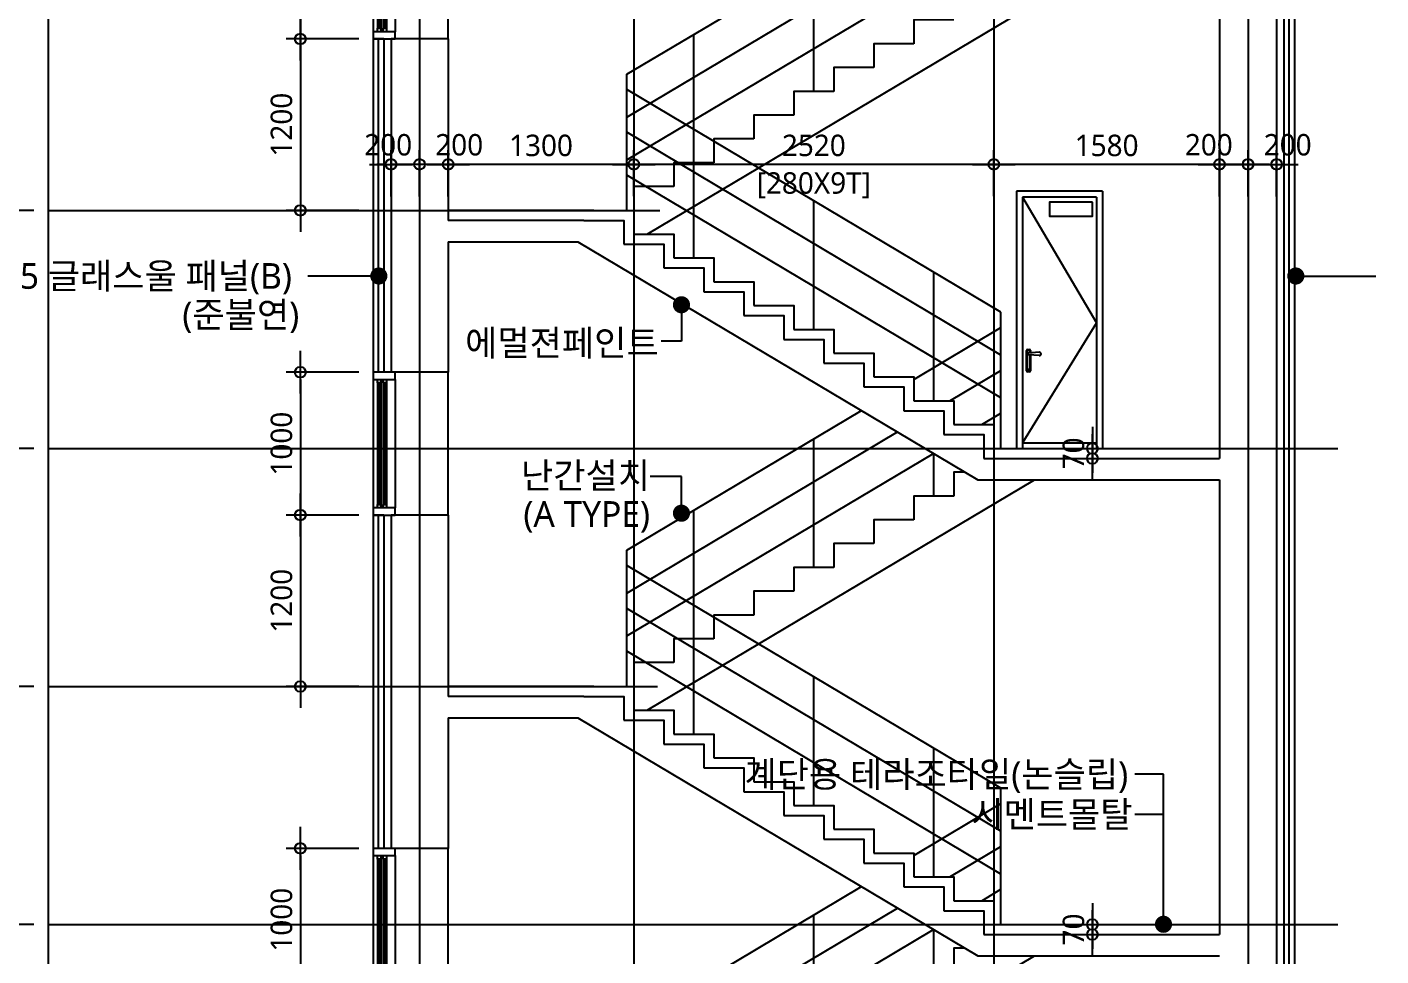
# Model space of a CAD drawing. Header units: millimetres. Extents: x 81033 to 452328, y -17390 to 42241.
# Drawn here: x 273496 to 282973, y 30844 to 37347 of the extents above; entities that cross this region are included whole.
import ezdxf
from ezdxf.enums import TextEntityAlignment as Align

# ---------------------------------------------------------------- set-up
doc = ezdxf.new("R2010")
doc.units = ezdxf.units.MM
doc.header["$LTSCALE"] = 100
doc.header["$MEASUREMENT"] = 0
doc.header["$PDSIZE"] = -10
doc.linetypes.add('-HID', pattern=[2.5, 1.5, -1])
doc.linetypes.add('CEN', pattern=[62, 60, -1, 0, -1])
doc.layers.get('0').update_dxf_attribs({"linetype": 'CONTINUOUS'})
doc.layers.get('Defpoints').update_dxf_attribs({"color": 171, "linetype": 'CONTINUOUS'})
for name, color, linetype in [('CEN(ST)', 1, 'CEN'), ('CON', 2, 'CONTINUOUS'), ('DOOR', 4, 'CONTINUOUS'), ('DOOR-ELE', 252, 'CONTINUOUS'), ('ELE-6', 8, 'CONTINUOUS'), ('ELE4', 9, 'CONTINUOUS'), ('FIN(패널-T75 글라스울)', 6, 'CONTINUOUS'), ('FIN-1', 6, 'CONTINUOUS'), ('HAN', 9, 'CONTINUOUS'), ('HAT 253', 253, 'CONTINUOUS'), ('INS', 251, 'BATTING'), ('NDIM', 7, 'CONTINUOUS'), ('OPEN', 1, '-HID'), ('stair-hand', 252, 'CONTINUOUS'), ('SYM', 7, 'CONTINUOUS'), ('TEXT(MIN)', 7, 'CONTINUOUS'), ('WID', 4, 'CONTINUOUS'), ('WID-G', 8, 'CONTINUOUS'), ('WIPEOUT', 7, 'CONTINUOUS')]:
    doc.layers.add(name, color=color, linetype=linetype)
doc.styles.add('CGS', font='cgse', dxfattribs={"bigfont": 'cgs'})
doc.styles.add('나눔바른고딕', font='NanumBarunGothic.ttf')
doc.linetypes.add('BATTING', pattern='A,0.0001,-0.1,[134,ltypeshp.shx,S=0.1,R=0,X=-0.1,Y=0],-0.2,[134,ltypeshp.shx,S=0.1,R=180,X=0.1,Y=0],-0.1', length=0.4001)
doc.dimstyles.new('NDIM 1200', dxfattribs={"dimscale": 75, "dimtxt": 3, "dimasz": 1, "dimexe": 2, "dimexo": 2, "dimgap": 1, "dimtad": 1, "dimdec": 0, "dimdsep": 46, "dimtxsty": 'CGS', "dimblk": 'DOT0', "dimcen": 1, "dimdle": 8, "dimclrd": 256, "dimclre": 256, "dimclrt": 256, "dimadec": 0, "dimazin": 0, "dimtfac": 1, "dimtdec": 0, "dimtix": 1, "dimtmove": 2, "dimatfit": 3, "dimldrblk": 'DOT0', "dimfxl": 1, "dimtolj": 1, "dimtzin": 0, "dimlwd": -1, "dimlwe": -1, "dimarcsym": 0})

# ---------------------------------------------------------------- blocks, each defined once
blk = doc.blocks.new('A$C36CA3E80')
at = {"layer": 'CON', "ltscale": 10000}
for points in [[(-2870, 8263.3), (-3820, 8263.3)], [(-2870, 8263.3), (-2590, 8263.3), (-2590, 8096.7)], [(-3820, 8113.3), (-2911.3, 8113.3), (-111.3, 6446.7), (1580, 6446.7)], [(-2590, 8096.7), (-2310, 8096.7), (-2310, 7930)], [(-2310, 7930), (-2030, 7930), (-2030, 7763.3)], [(-2030, 7763.3), (-1750, 7763.3), (-1750, 7596.7)], [(-1750, 7596.7), (-1470, 7596.7), (-1470, 7430)], [(-1470, 7430), (-1190, 7430), (-1190, 7263.3)], [(-1190, 7263.3), (-910, 7263.3), (-910, 7096.7)], [(-910, 7096.7), (-630, 7096.7), (-630, 6930)], [(-630, 6930), (-350, 6930), (-350, 6763.3)], [(-350, 6763.3), (-70, 6763.3), (-70, 6596.7)], [(-70, 6596.7), (1580, 6596.7)], [(-2870, 4930), (-3820, 4930)], [(-2870, 4930), (-2590, 4930), (-2590, 4763.3)], [(-3820, 4780), (-2911.3, 4780), (-111.3, 3113.3), (1580, 3113.3)], [(-2590, 4763.3), (-2310, 4763.3), (-2310, 4596.7)], [(-2310, 4596.7), (-2030, 4596.7), (-2030, 4430)], [(-2030, 4430), (-1750, 4430), (-1750, 4263.3)], [(-1750, 4263.3), (-1470, 4263.3), (-1470, 4096.7)], [(-1470, 4096.7), (-1190, 4096.7), (-1190, 3930)], [(-1190, 3930), (-910, 3930), (-910, 3763.3)], [(-910, 3763.3), (-630, 3763.3), (-630, 3596.7)], [(-630, 3596.7), (-350, 3596.7), (-350, 3430)], [(-350, 3430), (-70, 3430), (-70, 3263.3)], [(-70, 3263.3), (1580, 3263.3)]]:
    blk.add_lwpolyline(points, dxfattribs=at)
at = {"layer": 'ELE-6', "ltscale": 10000}
for points in [[(-2426.3, 8166.7), (284.1, 9780)], [(-280, 9666.7), (-560, 9666.7), (-560, 9500)], [(-560, 9500), (-840, 9500), (-840, 9333.3)], [(-840, 9333.3), (-1120, 9333.3), (-1120, 9166.7)], [(-1120, 9166.7), (-1400, 9166.7), (-1400, 9000)], [(-1400, 9000), (-1680, 9000), (-1680, 8833.3)], [(-1680, 8833.3), (-1960, 8833.3), (-1960, 8666.7)], [(-1960, 8666.7), (-2240, 8666.7), (-2240, 8500)], [(-2240, 8500), (-2520, 8500), (-2520, 8333.3)], [(-2426.3, 4833.3), (284.1, 6446.7)], [(-200.9, 6500), (-280, 6500), (-280, 6333.3)], [(-280, 6333.3), (-560, 6333.3), (-560, 6166.7)], [(-560, 6166.7), (-840, 6166.7), (-840, 6000)], [(-840, 6000), (-1120, 6000), (-1120, 5833.3)], [(-1120, 5833.3), (-1400, 5833.3), (-1400, 5666.7)], [(-1400, 5666.7), (-1680, 5666.7), (-1680, 5500)], [(-1680, 5500), (-1960, 5500), (-1960, 5333.3)], [(-1960, 5333.3), (-2240, 5333.3), (-2240, 5166.7)], [(-2240, 5166.7), (-2520, 5166.7), (-2520, 5000)], [(-200.9, 3166.7), (-280, 3166.7), (-280, 3000)], [(-2426.3, 1500), (284.1, 3113.3)]]:
    blk.add_lwpolyline(points, dxfattribs=at)
at = {"layer": 'FIN-1', "ltscale": 10000}
for points in [[(-2800, 8333.3), (-3820, 8333.3)], [(-2800, 8333.3), (-2520, 8333.3), (-2520, 8166.7)], [(-2520, 8166.7), (-2240, 8166.7), (-2240, 8000)], [(-2240, 8000), (-1960, 8000), (-1960, 7833.3)], [(-1960, 7833.3), (-1680, 7833.3), (-1680, 7666.7)], [(-1680, 7666.7), (-1400, 7666.7), (-1400, 7500)], [(-1400, 7500), (-1120, 7500), (-1120, 7333.3)], [(-1120, 7333.3), (-840, 7333.3), (-840, 7166.7)], [(-840, 7166.7), (-560, 7166.7), (-560, 7000)], [(-560, 7000), (-280, 7000), (-280, 6833.3)], [(-280, 6833.3), (0, 6833.3), (0, 6666.7)], [(0, 6666.7), (1580, 6666.7)], [(-2800, 5000), (-3820, 5000)], [(-2800, 5000), (-2520, 5000), (-2520, 4833.3)], [(-2520, 4833.3), (-2240, 4833.3), (-2240, 4666.7)], [(-2240, 4666.7), (-1960, 4666.7), (-1960, 4500)], [(-1960, 4500), (-1680, 4500), (-1680, 4333.3)], [(-1680, 4333.3), (-1400, 4333.3), (-1400, 4166.7)], [(-1400, 4166.7), (-1120, 4166.7), (-1120, 4000)], [(-1120, 4000), (-840, 4000), (-840, 3833.3)], [(-840, 3833.3), (-560, 3833.3), (-560, 3666.7)], [(-560, 3666.7), (-280, 3666.7), (-280, 3500)], [(-280, 3500), (0, 3500), (0, 3333.3)], [(0, 3333.3), (1580, 3333.3)]]:
    blk.add_lwpolyline(points, dxfattribs=at)
at = {"layer": 'HAN', "ltscale": 10000}
for p, q in [((-2570, 9286.9), (-926.4, 10265.2)), ((-2570, 8986.9), (-674.4, 10115.2)), ((-1260, 9166.7), (-1260, 10066.7)), ((-2570, 8686.9), (-422.4, 9965.2)), ((-2100, 8666.7), (-2100, 9566.7)), ((-2570, 8333.3), (-2570, 9286.9)), ((50, 7620.2), (-2570, 9179.8)), ((50, 7320.2), (-2570, 8879.8)), ((-2100, 8000), (-2100, 8900)), ((50, 7020.2), (-2570, 8579.8)), ((-1260, 7500), (-1260, 8400)), ((-420, 7000), (-420, 7900)), ((50, 6666.7), (50, 7620.2)), ((-560, 7150), (50, 7513.1)), ((-308, 7000), (50, 7213.1)), ((-2570, 5953.6), (-926.4, 6931.9)), ((-84, 6833.3), (50, 6913.1)), ((-2570, 5653.6), (-674.4, 6781.9)), ((-1260, 5834.4), (-1260, 6734.4)), ((-2570, 5353.6), (-422.4, 6631.9)), ((-420, 6333.3), (-420, 6630.4)), ((-2100, 5334.4), (-2100, 6234.4)), ((-2570, 5000), (-2570, 5953.6)), ((50, 4286.9), (-2570, 5846.4)), ((50, 3986.9), (-2570, 5546.4)), ((-2100, 4666.7), (-2100, 5566.7)), ((50, 3686.9), (-2570, 5246.4)), ((-1260, 4166.7), (-1260, 5066.7)), ((-420, 3666.7), (-420, 4566.7)), ((50, 3333.3), (50, 4286.9)), ((-560, 3816.7), (50, 4179.8)), ((-308, 3666.7), (50, 3879.8)), ((-2570, 2620.2), (-926.4, 3598.6)), ((-84, 3500), (50, 3579.8)), ((-2570, 2320.2), (-674.4, 3448.6)), ((-1260, 2500), (-1260, 3400)), ((-2570, 2020.2), (-422.4, 3298.6)), ((-420, 3000), (-420, 3297.1))]:
    blk.add_line(p, q, dxfattribs=at)
blk = doc.blocks.new('A$C51472A43')
at = {"layer": 'ELE4', "ltscale": 1000}
for p, q in [((69, 925), (69, 75)), ((74, 925), (74, 75)), ((88, 925), (88, 75)), ((93, 925), (93, 75))]:
    blk.add_line(p, q, dxfattribs=at)
for points in [[(69, 950), (93, 950), (93, 925), (69, 925)], [(69, 75), (93, 75), (93, 50), (69, 50)]]:
    blk.add_lwpolyline(points, close=True, dxfattribs=at)
at = {"layer": 'HAT 253', "ltscale": 10000}
for p, q in [((0, 950), (0, 50)), ((155, 950), (155, 50))]:
    blk.add_line(p, q, dxfattribs=at)
at = {"layer": 'WID', "ltscale": 1000}
for p, q in [((30, 925), (30, 75)), ((54, 925), (54, 75))]:
    blk.add_line(p, q, dxfattribs=at)
for points in [[(0, 950), (155, 950), (155, 1000), (0, 1000)], [(30, 950), (54, 950), (54, 925), (30, 925)], [(0, 0), (155, 0), (155, 50), (0, 50)], [(30, 75), (54, 75), (54, 50), (30, 50)]]:
    blk.add_lwpolyline(points, close=True, dxfattribs=at)
at = {"layer": 'WID-G', "ltscale": 1000}
for p, q in [((35, 925), (35, 75)), ((49, 925), (49, 75))]:
    blk.add_line(p, q, dxfattribs=at)
blk = doc.blocks.new('DOT0')
blk.add_line((-3, 0), (3, 0))
at = {"color": 6}
blk.add_circle((0, 0), 0.75, dxfattribs=at)
blk = doc.blocks.new('*D744')
at = {"layer": 'Defpoints', "color": 0, "ltscale": 0.4, "transparency": 16777216}
for p in [(273643.4, 31063.9), (272493.4, 29397.2), (273643.4, 29397.2)]:
    blk.add_point(p, dxfattribs=at)
at = {"layer": 'NDIM', "ltscale": 0.4, "transparency": 16777216}
for p, q in [((273543.4, 31063.9), (272393.4, 31063.9)), ((272493.4, 31013.9), (272493.4, 29447.2)), ((273543.4, 29397.2), (272393.4, 29397.2))]:
    blk.add_line(p, q, dxfattribs=at)
at = {"layer": 'NDIM', "ltscale": 0.4, "transparency": 16777216, "xscale": 50, "yscale": 50, "zscale": 50}
for p, rotation in [((272493.4, 31063.9), 90), ((272493.4, 29397.2), 270)]:
    blk.add_blockref('DOT0', p, dxfattribs=dict(at, rotation=rotation))
at = {"layer": 'NDIM', "ltscale": 0.4, "transparency": 16777216, "char_height": 150, "attachment_point": 5, "rotation": 90, "style": '나눔바른고딕'}
for s, insert in [('\\A1;[166.67X10R]', (272640.5, 30230.6)), ('\\A1;1667', (272362.2, 30230.6))]:
    blk.add_mtext(s, dxfattribs=dict(at, insert=insert))
blk = doc.blocks.new('*D745')
at = {"layer": 'Defpoints', "color": 0, "ltscale": 0.4, "transparency": 16777216}
for p in [(273643.4, 32730.6), (272493.4, 31063.9), (273643.4, 31063.9)]:
    blk.add_point(p, dxfattribs=at)
at = {"layer": 'NDIM', "ltscale": 0.4, "transparency": 16777216}
for p, q in [((273543.4, 32730.6), (272393.4, 32730.6)), ((272493.4, 32680.6), (272493.4, 31113.9)), ((273543.4, 31063.9), (272393.4, 31063.9))]:
    blk.add_line(p, q, dxfattribs=at)
at = {"layer": 'NDIM', "ltscale": 0.4, "transparency": 16777216, "xscale": 50, "yscale": 50, "zscale": 50}
for p, rotation in [((272493.4, 32730.6), 90), ((272493.4, 31063.9), 270)]:
    blk.add_blockref('DOT0', p, dxfattribs=dict(at, rotation=rotation))
at = {"layer": 'NDIM', "ltscale": 0.4, "transparency": 16777216, "insert": (272207.2, 31885.7), "char_height": 150, "attachment_point": 5, "rotation": 90, "style": '나눔바른고딕'}
blk.add_mtext('\\A1;1667\\P[166.67X10R]', dxfattribs=at)
blk = doc.blocks.new('*D746')
at = {"layer": 'Defpoints', "color": 0, "ltscale": 0.4, "transparency": 16777216}
for p in [(273643.4, 34397.2), (272493.4, 32730.6), (273643.4, 32730.6)]:
    blk.add_point(p, dxfattribs=at)
at = {"layer": 'NDIM', "ltscale": 0.4, "transparency": 16777216}
for p, q in [((273543.4, 34397.2), (272393.4, 34397.2)), ((272493.4, 34347.2), (272493.4, 32780.6)), ((273543.4, 32730.6), (272393.4, 32730.6))]:
    blk.add_line(p, q, dxfattribs=at)
at = {"layer": 'NDIM', "ltscale": 0.4, "transparency": 16777216, "xscale": 50, "yscale": 50, "zscale": 50}
for p, rotation in [((272493.4, 34397.2), 90), ((272493.4, 32730.6), 270)]:
    blk.add_blockref('DOT0', p, dxfattribs=dict(at, rotation=rotation))
at = {"layer": 'NDIM', "ltscale": 0.4, "transparency": 16777216, "char_height": 150, "attachment_point": 5, "rotation": 90, "style": '나눔바른고딕'}
for s, insert in [('\\A1;[166.67X10R]', (272640.5, 33563.9)), ('\\A1;1667', (272362.2, 33563.9))]:
    blk.add_mtext(s, dxfattribs=dict(at, insert=insert))
blk = doc.blocks.new('*D747')
at = {"layer": 'Defpoints', "color": 0, "ltscale": 0.4, "transparency": 16777216}
for p in [(273643.4, 36063.9), (272493.4, 34397.2), (273643.4, 34397.2)]:
    blk.add_point(p, dxfattribs=at)
at = {"layer": 'NDIM', "ltscale": 0.4, "transparency": 16777216}
for p, q in [((273543.4, 36063.9), (272393.4, 36063.9)), ((272493.4, 36013.9), (272493.4, 34447.2)), ((273543.4, 34397.2), (272393.4, 34397.2))]:
    blk.add_line(p, q, dxfattribs=at)
at = {"layer": 'NDIM', "ltscale": 0.4, "transparency": 16777216, "xscale": 50, "yscale": 50, "zscale": 50}
for p, rotation in [((272493.4, 36063.9), 90), ((272493.4, 34397.2), 270)]:
    blk.add_blockref('DOT0', p, dxfattribs=dict(at, rotation=rotation))
at = {"layer": 'NDIM', "ltscale": 0.4, "transparency": 16777216, "insert": (272207.2, 35219.1), "char_height": 150, "attachment_point": 5, "rotation": 90, "style": '나눔바른고딕'}
blk.add_mtext('\\A1;1667\\P[166.67X10R]', dxfattribs=at)
blk = doc.blocks.new('*D748')
at = {"layer": 'Defpoints', "color": 0, "ltscale": 0.4, "transparency": 16777216}
for p in [(273643.4, 37730.6), (272493.4, 36063.9), (273643.4, 36063.9)]:
    blk.add_point(p, dxfattribs=at)
at = {"layer": 'NDIM', "ltscale": 0.4, "transparency": 16777216}
for p, q in [((273543.4, 37730.6), (272393.4, 37730.6)), ((272493.4, 37680.6), (272493.4, 36113.9)), ((273543.4, 36063.9), (272393.4, 36063.9))]:
    blk.add_line(p, q, dxfattribs=at)
at = {"layer": 'NDIM', "ltscale": 0.4, "transparency": 16777216, "xscale": 50, "yscale": 50, "zscale": 50}
for p, rotation in [((272493.4, 37730.6), 90), ((272493.4, 36063.9), 270)]:
    blk.add_blockref('DOT0', p, dxfattribs=dict(at, rotation=rotation))
at = {"layer": 'NDIM', "ltscale": 0.4, "transparency": 16777216, "char_height": 150, "attachment_point": 5, "rotation": 90, "style": '나눔바른고딕'}
for s, insert in [('\\A1;[166.67X10R]', (272640.5, 36897.2)), ('\\A1;1667', (272362.2, 36897.2))]:
    blk.add_mtext(s, dxfattribs=dict(at, insert=insert))
blk = doc.blocks.new('*D749')
at = {"layer": 'Defpoints', "color": 0, "ltscale": 0.4, "transparency": 16777216}
for p in [(273643.4, 37730.6), (271684.8, 27730.6), (273643.4, 27730.6)]:
    blk.add_point(p, dxfattribs=at)
at = {"layer": 'NDIM', "ltscale": 0.4, "transparency": 16777216}
for p, q in [((273493.4, 37730.6), (271534.8, 37730.6)), ((271684.8, 37655.6), (271684.8, 27805.6)), ((273493.4, 27730.6), (271534.8, 27730.6))]:
    blk.add_line(p, q, dxfattribs=at)
at = {"layer": 'NDIM', "ltscale": 0.4, "transparency": 16777216, "xscale": 75, "yscale": 75, "zscale": 75}
for p, rotation in [((271684.8, 37730.6), 90), ((271684.8, 27730.6), 270)]:
    blk.add_blockref('DOT0', p, dxfattribs=dict(at, rotation=rotation))
at = {"layer": 'NDIM', "ltscale": 0.4, "transparency": 16777216, "insert": (271487.6, 32730.6), "char_height": 225, "attachment_point": 5, "rotation": 90, "style": '나눔바른고딕'}
blk.add_mtext('\\A1;10000', dxfattribs=at)
blk = doc.blocks.new('*D762')
at = {"layer": 'Defpoints', "color": 0, "ltscale": 0.4, "transparency": 16777216}
for p in [(275918.4, 31597.2), (275408.7, 30597.2), (275918.4, 30597.2)]:
    blk.add_point(p, dxfattribs=at)
at = {"layer": 'NDIM', "ltscale": 0.4, "transparency": 16777216}
for p, q in [((275818.4, 31597.2), (275308.7, 31597.2)), ((275408.7, 31547.2), (275408.7, 30647.2)), ((275818.4, 30597.2), (275308.7, 30597.2))]:
    blk.add_line(p, q, dxfattribs=at)
at = {"layer": 'NDIM', "ltscale": 0.4, "transparency": 16777216, "xscale": 50, "yscale": 50, "zscale": 50}
for p, rotation in [((275408.7, 31597.2), 90), ((275408.7, 30597.2), 270)]:
    blk.add_blockref('DOT0', p, dxfattribs=dict(at, rotation=rotation))
at = {"layer": 'NDIM', "ltscale": 0.4, "transparency": 16777216, "insert": (275277.2, 31097.2), "char_height": 150, "attachment_point": 5, "rotation": 90, "style": '나눔바른고딕'}
blk.add_mtext('\\A1;1000', dxfattribs=at)
blk = doc.blocks.new('*D763')
at = {"layer": 'Defpoints', "color": 0, "ltscale": 0.4, "transparency": 16777216}
for p in [(275918.4, 33930.6), (275408.7, 32730.6), (275918.4, 32730.6)]:
    blk.add_point(p, dxfattribs=at)
at = {"layer": 'NDIM', "ltscale": 0.4, "transparency": 16777216}
for p, q in [((275818.4, 33930.6), (275308.7, 33930.6)), ((275408.7, 33880.6), (275408.7, 32780.6)), ((275818.4, 32730.6), (275308.7, 32730.6))]:
    blk.add_line(p, q, dxfattribs=at)
at = {"layer": 'NDIM', "ltscale": 0.4, "transparency": 16777216, "xscale": 50, "yscale": 50, "zscale": 50}
for p, rotation in [((275408.7, 33930.6), 90), ((275408.7, 32730.6), 270)]:
    blk.add_blockref('DOT0', p, dxfattribs=dict(at, rotation=rotation))
at = {"layer": 'NDIM', "ltscale": 0.4, "transparency": 16777216, "insert": (275277.2, 33330.6), "char_height": 150, "attachment_point": 5, "rotation": 90, "style": '나눔바른고딕'}
blk.add_mtext('\\A1;1200', dxfattribs=at)
blk = doc.blocks.new('*D764')
at = {"layer": 'Defpoints', "color": 0, "ltscale": 0.4, "transparency": 16777216}
for p in [(275918.4, 34930.6), (275408.7, 33930.6), (275918.4, 33930.6)]:
    blk.add_point(p, dxfattribs=at)
at = {"layer": 'NDIM', "ltscale": 0.4, "transparency": 16777216}
for p, q in [((275818.4, 34930.6), (275308.7, 34930.6)), ((275408.7, 34880.6), (275408.7, 33980.6)), ((275818.4, 33930.6), (275308.7, 33930.6))]:
    blk.add_line(p, q, dxfattribs=at)
at = {"layer": 'NDIM', "ltscale": 0.4, "transparency": 16777216, "xscale": 50, "yscale": 50, "zscale": 50}
for p, rotation in [((275408.7, 34930.6), 90), ((275408.7, 33930.6), 270)]:
    blk.add_blockref('DOT0', p, dxfattribs=dict(at, rotation=rotation))
at = {"layer": 'NDIM', "ltscale": 0.4, "transparency": 16777216, "insert": (275277.2, 34430.6), "char_height": 150, "attachment_point": 5, "rotation": 90, "style": '나눔바른고딕'}
blk.add_mtext('\\A1;1000', dxfattribs=at)
blk = doc.blocks.new('*D765')
at = {"layer": 'Defpoints', "color": 0, "ltscale": 0.4, "transparency": 16777216}
for p in [(275918.4, 37263.9), (275408.7, 36063.9), (275918.4, 36063.9)]:
    blk.add_point(p, dxfattribs=at)
at = {"layer": 'NDIM', "ltscale": 0.4, "transparency": 16777216}
for p, q in [((275818.4, 37263.9), (275308.7, 37263.9)), ((275408.7, 37213.9), (275408.7, 36113.9)), ((275818.4, 36063.9), (275308.7, 36063.9))]:
    blk.add_line(p, q, dxfattribs=at)
at = {"layer": 'NDIM', "ltscale": 0.4, "transparency": 16777216, "xscale": 50, "yscale": 50, "zscale": 50}
for p, rotation in [((275408.7, 37263.9), 90), ((275408.7, 36063.9), 270)]:
    blk.add_blockref('DOT0', p, dxfattribs=dict(at, rotation=rotation))
at = {"layer": 'NDIM', "ltscale": 0.4, "transparency": 16777216, "insert": (275277.2, 36663.9), "char_height": 150, "attachment_point": 5, "rotation": 90, "style": '나눔바른고딕'}
blk.add_mtext('\\A1;1200', dxfattribs=at)
blk = doc.blocks.new('*D766')
at = {"layer": 'Defpoints', "color": 0, "ltscale": 0.4, "transparency": 16777216}
for p in [(275918.4, 38263.9), (275408.7, 37263.9), (275918.4, 37263.9)]:
    blk.add_point(p, dxfattribs=at)
at = {"layer": 'NDIM', "ltscale": 0.4, "transparency": 16777216}
for p, q in [((275818.4, 38263.9), (275308.7, 38263.9)), ((275408.7, 38213.9), (275408.7, 37313.9)), ((275818.4, 37263.9), (275308.7, 37263.9))]:
    blk.add_line(p, q, dxfattribs=at)
at = {"layer": 'NDIM', "ltscale": 0.4, "transparency": 16777216, "xscale": 50, "yscale": 50, "zscale": 50}
for p, rotation in [((275408.7, 38263.9), 90), ((275408.7, 37263.9), 270)]:
    blk.add_blockref('DOT0', p, dxfattribs=dict(at, rotation=rotation))
at = {"layer": 'NDIM', "ltscale": 0.4, "transparency": 16777216, "insert": (275277.2, 37763.9), "char_height": 150, "attachment_point": 5, "rotation": 90, "style": '나눔바른고딕'}
blk.add_mtext('\\A1;1000', dxfattribs=at)
blk = doc.blocks.new('*D774')
at = {"layer": 'Defpoints', "color": 0, "ltscale": 0.4, "transparency": 16777216}
for p in [(276443.4, 36386.2), (276443.4, 36061.1), (277743.4, 36063.9)]:
    blk.add_point(p, dxfattribs=at)
at = {"layer": 'NDIM', "ltscale": 0.4, "transparency": 16777216}
for p, q in [((276443.4, 36161.1), (276443.4, 36486.2)), ((277743.4, 36163.9), (277743.4, 36486.2)), ((277693.4, 36386.2), (276493.4, 36386.2))]:
    blk.add_line(p, q, dxfattribs=at)
at = {"layer": 'NDIM', "ltscale": 0.4, "transparency": 16777216, "xscale": 50, "yscale": 50, "zscale": 50, "rotation": 180}
blk.add_blockref('DOT0', (276443.4, 36386.2), dxfattribs=at)
at = {"layer": 'NDIM', "ltscale": 0.4, "transparency": 16777216, "xscale": 50, "yscale": 50, "zscale": 50}
blk.add_blockref('DOT0', (277743.4, 36386.2), dxfattribs=at)
at = {"layer": 'NDIM', "ltscale": 0.4, "transparency": 16777216, "insert": (277093.4, 36517.8), "char_height": 150, "attachment_point": 5, "style": '나눔바른고딕'}
blk.add_mtext('\\A1;1300', dxfattribs=at)
blk = doc.blocks.new('*D775')
at = {"layer": 'Defpoints', "color": 0, "ltscale": 0.4, "transparency": 16777216}
for p in [(280263.4, 36386.2), (280263.4, 36063.9), (281843.4, 36063.9)]:
    blk.add_point(p, dxfattribs=at)
at = {"layer": 'NDIM', "ltscale": 0.4, "transparency": 16777216}
for p, q in [((280263.4, 36163.9), (280263.4, 36486.2)), ((281843.4, 36163.9), (281843.4, 36486.2)), ((281793.4, 36386.2), (280313.4, 36386.2))]:
    blk.add_line(p, q, dxfattribs=at)
at = {"layer": 'NDIM', "ltscale": 0.4, "transparency": 16777216, "xscale": 50, "yscale": 50, "zscale": 50, "rotation": 180}
blk.add_blockref('DOT0', (280263.4, 36386.2), dxfattribs=at)
at = {"layer": 'NDIM', "ltscale": 0.4, "transparency": 16777216, "xscale": 50, "yscale": 50, "zscale": 50}
blk.add_blockref('DOT0', (281843.4, 36386.2), dxfattribs=at)
at = {"layer": 'NDIM', "ltscale": 0.4, "transparency": 16777216, "insert": (281053.4, 36517.7), "char_height": 150, "attachment_point": 5, "style": '나눔바른고딕'}
blk.add_mtext('\\A1;1580', dxfattribs=at)
blk = doc.blocks.new('*D776')
at = {"layer": 'Defpoints', "color": 0, "ltscale": 0.4, "transparency": 16777216}
for p in [(277743.4, 36386.2), (277743.4, 36063.9), (280263.4, 36063.9)]:
    blk.add_point(p, dxfattribs=at)
at = {"layer": 'NDIM', "ltscale": 0.4, "transparency": 16777216}
for p, q in [((277743.4, 36163.9), (277743.4, 36486.2)), ((280263.4, 36163.9), (280263.4, 36486.2)), ((280213.4, 36386.2), (277793.4, 36386.2))]:
    blk.add_line(p, q, dxfattribs=at)
at = {"layer": 'NDIM', "ltscale": 0.4, "transparency": 16777216, "xscale": 50, "yscale": 50, "zscale": 50, "rotation": 180}
blk.add_blockref('DOT0', (277743.4, 36386.2), dxfattribs=at)
at = {"layer": 'NDIM', "ltscale": 0.4, "transparency": 16777216, "xscale": 50, "yscale": 50, "zscale": 50}
blk.add_blockref('DOT0', (280263.4, 36386.2), dxfattribs=at)
at = {"layer": 'NDIM', "ltscale": 0.4, "transparency": 16777216, "char_height": 150, "attachment_point": 5, "style": '나눔바른고딕'}
for s, insert in [('\\A1;2520', (279003.4, 36517.7)), ('\\A1;[280X9T]', (279003.4, 36239.1))]:
    blk.add_mtext(s, dxfattribs=dict(at, insert=insert))
blk = doc.blocks.new('*D777')
at = {"layer": 'Defpoints', "color": 0, "ltscale": 0.4, "transparency": 16777216}
for p in [(281843.4, 36386.2), (281843.4, 36061.1), (282043.4, 36061.1)]:
    blk.add_point(p, dxfattribs=at)
at = {"layer": 'NDIM', "ltscale": 0.4, "transparency": 16777216}
for p, q in [((281843.4, 36161.1), (281843.4, 36486.2)), ((282043.4, 36161.1), (282043.4, 36486.2)), ((281993.4, 36386.2), (281893.4, 36386.2))]:
    blk.add_line(p, q, dxfattribs=at)
at = {"layer": 'NDIM', "ltscale": 0.4, "transparency": 16777216, "xscale": 50, "yscale": 50, "zscale": 50, "rotation": 180}
blk.add_blockref('DOT0', (281843.4, 36386.2), dxfattribs=at)
at = {"layer": 'NDIM', "ltscale": 0.4, "transparency": 16777216, "xscale": 50, "yscale": 50, "zscale": 50}
blk.add_blockref('DOT0', (282043.4, 36386.2), dxfattribs=at)
at = {"layer": 'NDIM', "ltscale": 0.4, "transparency": 16777216, "insert": (281768.4, 36522.2), "char_height": 150, "attachment_point": 5, "style": '나눔바른고딕'}
blk.add_mtext('\\A1;200', dxfattribs=at)
blk = doc.blocks.new('*D778')
at = {"layer": 'Defpoints', "color": 0, "ltscale": 0.4, "transparency": 16777216}
for p in [(282243.4, 36386.2), (282043.4, 36061.1), (282243.4, 36061.1)]:
    blk.add_point(p, dxfattribs=at)
at = {"layer": 'NDIM', "ltscale": 0.4, "transparency": 16777216}
for p, q in [((282043.4, 36161.1), (282043.4, 36486.2)), ((282243.4, 36161.1), (282243.4, 36486.2)), ((282093.4, 36386.2), (282193.4, 36386.2))]:
    blk.add_line(p, q, dxfattribs=at)
at = {"layer": 'NDIM', "ltscale": 0.4, "transparency": 16777216, "xscale": 50, "yscale": 50, "zscale": 50, "rotation": 180}
blk.add_blockref('DOT0', (282043.4, 36386.2), dxfattribs=at)
at = {"layer": 'NDIM', "ltscale": 0.4, "transparency": 16777216, "xscale": 50, "yscale": 50, "zscale": 50}
blk.add_blockref('DOT0', (282243.4, 36386.2), dxfattribs=at)
at = {"layer": 'NDIM', "ltscale": 0.4, "transparency": 16777216, "insert": (282320.9, 36522.2), "char_height": 150, "attachment_point": 5, "style": '나눔바른고딕'}
blk.add_mtext('\\A1;200', dxfattribs=at)
blk = doc.blocks.new('*D779')
at = {"layer": 'Defpoints', "color": 0, "ltscale": 0.4, "transparency": 16777216}
for p in [(276043.4, 36386.2), (276043.4, 36061.1), (276243.4, 36061.1)]:
    blk.add_point(p, dxfattribs=at)
at = {"layer": 'NDIM', "ltscale": 0.4, "transparency": 16777216}
for p, q in [((276043.4, 36161.1), (276043.4, 36486.2)), ((276243.4, 36161.1), (276243.4, 36486.2)), ((275993.4, 36386.2), (275943.4, 36386.2)), ((276243.4, 36386.2), (276043.4, 36386.2)), ((276293.4, 36386.2), (276343.4, 36386.2))]:
    blk.add_line(p, q, dxfattribs=at)
at = {"layer": 'NDIM', "ltscale": 0.4, "transparency": 16777216, "xscale": 50, "yscale": 50, "zscale": 50}
blk.add_blockref('DOT0', (276043.4, 36386.2), dxfattribs=at)
at = {"layer": 'NDIM', "ltscale": 0.4, "transparency": 16777216, "xscale": 50, "yscale": 50, "zscale": 50, "rotation": 180}
blk.add_blockref('DOT0', (276243.4, 36386.2), dxfattribs=at)
at = {"layer": 'NDIM', "ltscale": 0.4, "transparency": 16777216, "insert": (276023.7, 36522.2), "char_height": 150, "attachment_point": 5, "style": '나눔바른고딕'}
blk.add_mtext('\\A1;200', dxfattribs=at)
blk = doc.blocks.new('*D780')
at = {"layer": 'Defpoints', "color": 0, "ltscale": 0.4, "transparency": 16777216}
for p in [(276443.4, 36386.2), (276243.4, 36061.1), (276443.4, 36061.1)]:
    blk.add_point(p, dxfattribs=at)
at = {"layer": 'NDIM', "ltscale": 0.4, "transparency": 16777216}
for p, q in [((276243.4, 36161.1), (276243.4, 36486.2)), ((276443.4, 36161.1), (276443.4, 36486.2)), ((276293.4, 36386.2), (276393.4, 36386.2))]:
    blk.add_line(p, q, dxfattribs=at)
at = {"layer": 'NDIM', "ltscale": 0.4, "transparency": 16777216, "xscale": 50, "yscale": 50, "zscale": 50, "rotation": 180}
blk.add_blockref('DOT0', (276243.4, 36386.2), dxfattribs=at)
at = {"layer": 'NDIM', "ltscale": 0.4, "transparency": 16777216, "xscale": 50, "yscale": 50, "zscale": 50}
blk.add_blockref('DOT0', (276443.4, 36386.2), dxfattribs=at)
at = {"layer": 'NDIM', "ltscale": 0.4, "transparency": 16777216, "insert": (276520.9, 36522.2), "char_height": 150, "attachment_point": 5, "style": '나눔바른고딕'}
blk.add_mtext('\\A1;200', dxfattribs=at)
blk = doc.blocks.new('*D1207')
at = {"layer": 'Defpoints', "color": 0, "ltscale": 0.4, "transparency": 16777216}
for p in [(280528.4, 31063.9), (280528.4, 30993.9), (280953.4, 30993.9)]:
    blk.add_point(p, dxfattribs=at)
at = {"layer": 'NDIM', "ltscale": 0.4, "transparency": 16777216}
for p, q in [((280953.4, 31113.9), (280953.4, 31163.9)), ((280628.4, 31063.9), (281053.4, 31063.9)), ((280628.4, 30993.9), (281053.4, 30993.9)), ((280953.4, 31063.9), (280953.4, 30993.9)), ((280953.4, 30943.9), (280953.4, 30893.9))]:
    blk.add_line(p, q, dxfattribs=at)
at = {"layer": 'NDIM', "ltscale": 0.4, "transparency": 16777216, "xscale": 50, "yscale": 50, "zscale": 50}
for p, rotation in [((280953.4, 31063.9), 270), ((280953.4, 30993.9), 90)]:
    blk.add_blockref('DOT0', p, dxfattribs=dict(at, rotation=rotation))
at = {"layer": 'NDIM', "ltscale": 0.4, "transparency": 16777216, "insert": (280821.9, 31028.9), "char_height": 150, "attachment_point": 5, "rotation": 90, "style": '나눔바른고딕'}
blk.add_mtext('\\A1;70', dxfattribs=at)
blk = doc.blocks.new('*D1209')
at = {"layer": 'Defpoints', "color": 0, "ltscale": 0.4, "transparency": 16777216}
for p in [(280528.4, 34397.2), (280528.4, 34327.2), (280953.4, 34327.2)]:
    blk.add_point(p, dxfattribs=at)
at = {"layer": 'NDIM', "ltscale": 0.4, "transparency": 16777216}
for p, q in [((280953.4, 34447.2), (280953.4, 34497.2)), ((280628.4, 34397.2), (281053.4, 34397.2)), ((280628.4, 34327.2), (281053.4, 34327.2)), ((280953.4, 34397.2), (280953.4, 34327.2)), ((280953.4, 34277.2), (280953.4, 34227.2))]:
    blk.add_line(p, q, dxfattribs=at)
at = {"layer": 'NDIM', "ltscale": 0.4, "transparency": 16777216, "xscale": 50, "yscale": 50, "zscale": 50}
for p, rotation in [((280953.4, 34397.2), 270), ((280953.4, 34327.2), 90)]:
    blk.add_blockref('DOT0', p, dxfattribs=dict(at, rotation=rotation))
at = {"layer": 'NDIM', "ltscale": 0.4, "transparency": 16777216, "insert": (280821.9, 34362.2), "char_height": 150, "attachment_point": 5, "rotation": 90, "style": '나눔바른고딕'}
blk.add_mtext('\\A1;70', dxfattribs=at)

msp = doc.modelspace()

# ---------------------------------------------------------------- hatches: boundary and pattern name
at = {"layer": 'SYM', "ltscale": 1000}
h = msp.add_hatch(color=256, dxfattribs=at)
h.dxf.hatch_style = 1
edge = h.paths.add_edge_path()
edge.add_arc((280787, 36081.9), 25, 180, 540, ccw=False)

# ---------------------------------------------------------------- linework, layer by layer
at = {"layer": 'CEN(ST)', "ltscale": 10000}
for p, q in [((276243.4, 38730.6), (276243.4, 5621.2)), ((277743.4, 38730.6), (277743.4, 5621.2)), ((280263.4, 38730.6), (280263.4, 15730.6)), ((282043.4, 38730.6), (282043.4, 5621.2)), ((273643.4, 36063.9), (277924.7, 36063.9)), ((273643.4, 32730.6), (277909.2, 32730.6)), ((273643.4, 31063.9), (282672.7, 31063.9))]:
    msp.add_line(p, q, dxfattribs=at)
at = {"layer": 'CON', "ltscale": 10000}
for p, q in [((282243.4, 38730.6), (282243.4, 21530.6)), ((281843.4, 37510.6), (281843.4, 34327.2)), ((276043.4, 37263.9), (276043.4, 34930.6)), ((276443.4, 37263.9), (276043.4, 37263.9)), ((276443.4, 37263.9), (276443.4, 35993.9)), ((276443.4, 35843.9), (276443.4, 34930.6)), ((276443.4, 34930.6), (276043.4, 34930.6)), ((281843.4, 34177.2), (281843.4, 30993.9)), ((276043.4, 33930.6), (276043.4, 31597.2)), ((276443.4, 33930.6), (276043.4, 33930.6)), ((276443.4, 33930.6), (276443.4, 32660.6)), ((276443.4, 32510.6), (276443.4, 31597.2)), ((276443.4, 31597.2), (276043.4, 31597.2))]:
    msp.add_line(p, q, dxfattribs=at)
at = {"layer": 'FIN(패널-T75 글라스울)', "ltscale": 10000}
for p, q in [((282293.4, 38730.6), (282293.4, 21630.6)), ((282368.4, 38730.6), (282368.4, 21630.6)), ((275918.4, 37263.9), (275918.4, 34930.6)), ((275993.4, 37263.9), (275918.4, 37263.9)), ((275993.4, 37263.9), (275993.4, 34930.6)), ((275993.4, 34930.6), (275918.4, 34930.6)), ((275918.4, 33930.6), (275918.4, 31597.2)), ((275993.4, 33930.6), (275918.4, 33930.6)), ((275993.4, 33930.6), (275993.4, 31597.2)), ((275993.4, 31597.2), (275918.4, 31597.2))]:
    msp.add_line(p, q, dxfattribs=at)
at = {"layer": 'INS', "ltscale": 0.9}
for p, q in [((282330.9, 21630.6), (282330.9, 38730.6)), ((275955.9, 34930.6), (275955.9, 37263.9)), ((275955.9, 31597.2), (275955.9, 33930.6))]:
    msp.add_line(p, q, dxfattribs=at)
at = {"layer": 'NDIM', "ltscale": 10000}
msp.add_line((281251.4, 31835.5), (281451.4, 31835.5), dxfattribs=at)
at = {"layer": 'stair-hand', "ltscale": 10000}
for p, q in [((276443.4, 37263.9), (276443.4, 38263.9)), ((276443.4, 33930.6), (276443.4, 34930.6)), ((276443.4, 30597.2), (276443.4, 31597.2))]:
    msp.add_line(p, q, dxfattribs=at)

# ---------------------------------------------------------------- block references
at = {"ltscale": 10000}
for p in [(275918.4, 37263.9), (275918.4, 33930.6), (275918.4, 30597.2)]:
    msp.add_blockref('A$C51472A43', p, dxfattribs=at)

# ---------------------------------------------------------------- texts
at = {"layer": 'TEXT(MIN)', "style": '나눔바른고딕'}
for s, p in [('THK75 글래스울 패널(B)', (272862.1, 35604.7)), ('(준불연)', (274582.6, 35334)), ('에멀젼페인트', (276562.2, 35135.7))]:
    msp.add_text(s, height=180, dxfattribs=at).set_placement(p, align=Align.MIDDLE_LEFT)
for s, p in [('난간설치', (277856.8, 34208)), ('(A TYPE)', (277856.8, 33938.1))]:
    msp.add_text(s, height=180, dxfattribs=at).set_placement(p, align=Align.MIDDLE_RIGHT)
for s, p in [('계단용 테라조타일(논슬립)', (278517.9, 32115.5)), ('시멘트몰탈', (280105.4, 31835.5))]:
    msp.add_text(s, height=180, rotation=360, dxfattribs=at).set_placement(p, align=Align.MIDDLE_LEFT)

# ---------------------------------------------------------------- dimensions: what is measured, and where the dimension line sits
at = {"layer": 'NDIM', "ltscale": 0.4}
for base, p1, p2, angle, override, picture, middle in [((275408.7, 37263.9), (275918.4, 38263.9), (275918.4, 37263.9), 270, {"dimscale": 50, "dimtxsty": '나눔바른고딕'}, '*D766', (275277.2, 37763.9)), ((271684.8, 27730.6), (273643.4, 37730.6), (273643.4, 27730.6), 270, {"dimtxsty": '나눔바른고딕'}, '*D749', (271487.6, 32730.6)), ((275408.7, 36063.9), (275918.4, 37263.9), (275918.4, 36063.9), 270, {"dimscale": 50, "dimtxsty": '나눔바른고딕'}, '*D765', (275277.2, 36663.9)), ((276443.4, 36386.2), (277743.4, 36063.9), (276443.4, 36061.1), 180, {"dimscale": 50, "dimtxsty": '나눔바른고딕'}, '*D774', (277093.4, 36517.8)), ((275408.7, 33930.6), (275918.4, 34930.6), (275918.4, 33930.6), 270, {"dimscale": 50, "dimtxsty": '나눔바른고딕'}, '*D764', (275277.2, 34430.6)), ((275408.7, 32730.6), (275918.4, 33930.6), (275918.4, 32730.6), 270, {"dimscale": 50, "dimtxsty": '나눔바른고딕'}, '*D763', (275277.2, 33330.6)), ((275408.7, 30597.2), (275918.4, 31597.2), (275918.4, 30597.2), 270, {"dimscale": 50, "dimtxsty": '나눔바른고딕'}, '*D762', (275277.2, 31097.2)), ((280953.4, 30993.9), (280528.4, 31063.9), (280528.4, 30993.9), 270, {"dimscale": 50, "dimtxsty": '나눔바른고딕'}, '*D1207', (280821.9, 31028.9))]:
    dim = msp.add_linear_dim(base=base, p1=p1, p2=p2, angle=angle, dimstyle='NDIM 1200', override=override, dxfattribs=at)
    dim.commit()
    dim.dimension.update_dxf_attribs({"geometry": picture, "text_midpoint": middle})
for base, p1, p2, picture, middle in [((272493.4, 36063.9), (273643.4, 37730.6), (273643.4, 36063.9), '*D748', (272493.4, 36897.2)), ((272493.4, 32730.6), (273643.4, 34397.2), (273643.4, 32730.6), '*D746', (272493.4, 33563.9)), ((272493.4, 29397.2), (273643.4, 31063.9), (273643.4, 29397.2), '*D744', (272493.4, 30230.6))]:
    dim = msp.add_linear_dim(base=base, p1=p1, p2=p2, angle=270, text='<>\\X[166.67X10R]', dimstyle='NDIM 1200', override={"dimscale": 50, "dimtxsty": '나눔바른고딕'}, dxfattribs=at)
    dim.commit()
    dim.dimension.update_dxf_attribs({"geometry": picture, "text_midpoint": middle})
for base, p1, p2, picture, middle in [((276043.4, 36386.2), (276243.4, 36061.1), (276043.4, 36061.1), '*D779', (276023.7, 36522.2)), ((281843.4, 36386.2), (282043.4, 36061.1), (281843.4, 36061.1), '*D777', (281768.4, 36522.2))]:
    dim = msp.add_linear_dim(base=base, p1=p1, p2=p2, angle=180, dimstyle='NDIM 1200', override={"dimscale": 50, "dimtxsty": '나눔바른고딕'}, dxfattribs=at)
    dim.commit()
    dim.dimension.update_dxf_attribs({"geometry": picture, "text_midpoint": middle, "dimtype": 160})
for base, p1, p2, picture, middle in [((276443.4, 36386.2), (276243.4, 36061.1), (276443.4, 36061.1), '*D780', (276520.9, 36522.2)), ((282243.4, 36386.2), (282043.4, 36061.1), (282243.4, 36061.1), '*D778', (282320.9, 36522.2))]:
    dim = msp.add_linear_dim(base=base, p1=p1, p2=p2, dimstyle='NDIM 1200', override={"dimscale": 50, "dimtxsty": '나눔바른고딕'}, dxfattribs=at)
    dim.commit()
    dim.dimension.update_dxf_attribs({"geometry": picture, "text_midpoint": middle, "dimtype": 160})
for base, p1, p2, picture, middle in [((272493.4, 34397.2), (273643.4, 36063.9), (273643.4, 34397.2), '*D747', (272207.2, 35219.1)), ((272493.4, 31063.9), (273643.4, 32730.6), (273643.4, 31063.9), '*D745', (272207.2, 31885.7))]:
    dim = msp.add_linear_dim(base=base, p1=p1, p2=p2, angle=270, text='<>\\X[166.67X10R]', dimstyle='NDIM 1200', override={"dimscale": 50, "dimtxsty": '나눔바른고딕'}, dxfattribs=at)
    dim.commit()
    dim.dimension.update_dxf_attribs({"geometry": picture, "text_midpoint": middle, "dimtype": 160})

# ---------------------------------------------------------------- leaders
at = {"layer": 'NDIM', "ltscale": 10000}
for points in [[(275958.2, 35604.2), (275673.3, 35604.2), (275462.3, 35604.2)], [(282377.8, 35604.2), (282662.8, 35604.2), (282937.1, 35604.2)], [(278076.8, 35403), (278076.8, 35147), (277933.7, 35147)], [(278076.8, 33943.5), (278076.8, 34199.5), (277857, 34199.5)], [(281451.4, 31065.5), (281451.4, 32115.5), (281251.4, 32115.5)]]:
    msp.add_leader(points, dimstyle='NDIM 1200', override={"dimscale": 120, "dimasz": 1, "dimgap": 1, "dimtad": 0, "dimldrblk": 'Dot'}, dxfattribs=at)

# ---------------------------------------------------------------- next in the draw order: wipeouts: each hides what was drawn before it
msp.add_wipeout([(280423.4, 36197.2), (281023.4, 36197.2), (281023.4, 34397.2), (280423.4, 34397.2)]).dxf.layer = 'WIPEOUT'

# ---------------------------------------------------------------- next in the draw order: linework, layer by layer
at = {"layer": 'CEN(ST)', "ltscale": 10000}
msp.add_line((273643.4, 34397.2), (282672.7, 34397.2), dxfattribs=at)
at = {"layer": 'Defpoints', "ltscale": 1000}
msp.add_lwpolyline([(273643.4, 38730.6), (273643.4, 1403.6), (290893.4, 1403.6), (290893.4, 38730.6)], dxfattribs=at)
at = {"layer": 'DOOR', "ltscale": 1000}
for p, q in [((280423.4, 36197.2), (280423.4, 34397.2)), ((281023.4, 36197.2), (280423.4, 36197.2)), ((280463.4, 36157.2), (280463.4, 34397.2)), ((280983.4, 36157.2), (280463.4, 36157.2)), ((280983.4, 36157.2), (280983.4, 34397.2)), ((281023.4, 36197.2), (281023.4, 34397.2)), ((280463.4, 34437.2), (280983.4, 34437.2)), ((280423.4, 34397.2), (281023.4, 34397.2))]:
    msp.add_line(p, q, dxfattribs=at)
at = {"layer": 'DOOR-ELE', "ltscale": 1000}
for p, q in [((280493.4, 34941), (280493.4, 35081.8)), ((280498.4, 34941), (280498.4, 35081.8)), ((280501.4, 35089.8), (280511.7, 35089.8)), ((280501.4, 35084.8), (280511.7, 35084.8)), ((280581.1, 35070.7), (280506.1, 35064.8)), ((280514.7, 35081.8), (280514.7, 35065.8)), ((280519.7, 35081.8), (280519.7, 35065.8)), ((280581.1, 35046.8), (280506.1, 35052.8)), ((280514.7, 35051.7), (280514.7, 34941)), ((280519.7, 35051.7), (280519.7, 34941)), ((280511.7, 34938), (280501.4, 34938)), ((280511.7, 34933), (280501.4, 34933))]:
    msp.add_line(p, q, dxfattribs=at)
msp.add_lwpolyline([(280953.4, 36122.2), (280653.4, 36122.2), (280653.4, 36022.2), (280953.4, 36022.2)], close=True, dxfattribs=at)
for radius in [5, 3]:
    msp.add_circle((280506.5, 34947), radius, dxfattribs=at)
for centre, radius, start, end in [((280501.4, 35081.8), 8, 90, 180), ((280501.4, 35081.8), 3, 90, 180), ((280511.7, 35081.8), 8, 0, 90), ((280511.7, 35081.8), 3, 0, 90), ((280582.1, 35058.8), 12, 265.44256, 94.55744), ((280506.5, 35058.8), 6, 90, 270), ((280501.4, 34941), 8, 180, 270), ((280501.4, 34941), 3, 180, 270), ((280511.7, 34941), 3, 270, 0), ((280511.7, 34941), 8, 270, 0)]:
    msp.add_arc(centre, radius, start, end, dxfattribs=at)
at = {"layer": 'OPEN', "ltscale": 700}
for p, q in [((280463.4, 36157.2), (280983.4, 35277.2)), ((280983.4, 35277.2), (280463.4, 34437.2))]:
    msp.add_line(p, q, dxfattribs=at)

# ---------------------------------------------------------------- next in the draw order: block references
at = {"ltscale": 10000}
msp.add_blockref('A$C36CA3E80', (280263.4, 27730.6), dxfattribs=at)

# ---------------------------------------------------------------- next in the draw order: dimensions: what is measured, and where the dimension line sits
at = {"layer": 'NDIM', "ltscale": 0.4}
dim = msp.add_linear_dim(base=(277743.4, 36386.2), p1=(280263.4, 36063.9), p2=(277743.4, 36063.9), angle=180, text='<>\\X[280X9T]', dimstyle='NDIM 1200', override={"dimscale": 50, "dimtxsty": '나눔바른고딕'}, dxfattribs=at)
dim.commit()
dim.dimension.update_dxf_attribs({"geometry": '*D776', "text_midpoint": (279003.4, 36386.2)})
for base, p1, p2, angle, picture, middle in [((280263.4, 36386.2), (281843.4, 36063.9), (280263.4, 36063.9), 180, '*D775', (281053.4, 36517.7)), ((280953.4, 34327.2), (280528.4, 34397.2), (280528.4, 34327.2), 270, '*D1209', (280821.9, 34362.2))]:
    dim = msp.add_linear_dim(base=base, p1=p1, p2=p2, angle=angle, dimstyle='NDIM 1200', override={"dimscale": 50, "dimtxsty": '나눔바른고딕'}, dxfattribs=at)
    dim.commit()
    dim.dimension.update_dxf_attribs({"geometry": picture, "text_midpoint": middle})

doc.saveas('drawing.dxf')
